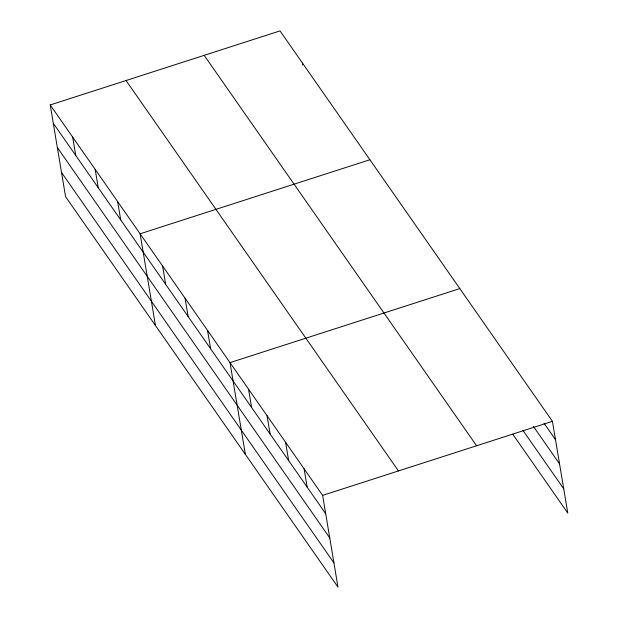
<?xml version="1.0" encoding="UTF-8"?>
<svg xmlns="http://www.w3.org/2000/svg" width="618" height="618" viewBox="0 0 618 618"><rect width="100%" height="100%" fill="white"/><g stroke="black" fill="none" stroke-linecap="round" stroke-linejoin="round"><path stroke-width="0.93" d="M50.22 104.952L322.635 495.373L337.984 587.1L65.57 196.678L50.22 104.952L280.016 30.9L552.43 421.321L567.78 513.048L512.755 434.184M369.912 159.738L140.116 233.789L155.466 325.516M459.807 288.583L230.012 362.627L245.361 454.354M322.635 495.373L552.43 421.321M544.056 423.26L555.497 439.661M533.404 426.397L559.553 463.879M522.867 430.267L563.732 488.83M204.179 55.334L476.602 445.763M126.049 80.518L398.471 470.939M53.287 123.291L325.701 513.712M57.343 147.509L329.757 537.93M61.514 172.461L333.936 562.882M302.488 63.113L302.797 64.944M304.11 468.823L307.177 487.162M285.586 442.279L288.652 460.619M267.061 415.729L270.128 434.068M248.536 389.178L251.611 407.517M207.54 330.421L210.607 348.761M185.068 298.208L188.135 316.547M162.588 266.003L165.663 284.342M117.644 201.584L120.711 219.923M95.164 169.371L98.239 187.71M72.692 137.157L75.759 155.497"/></g></svg>
